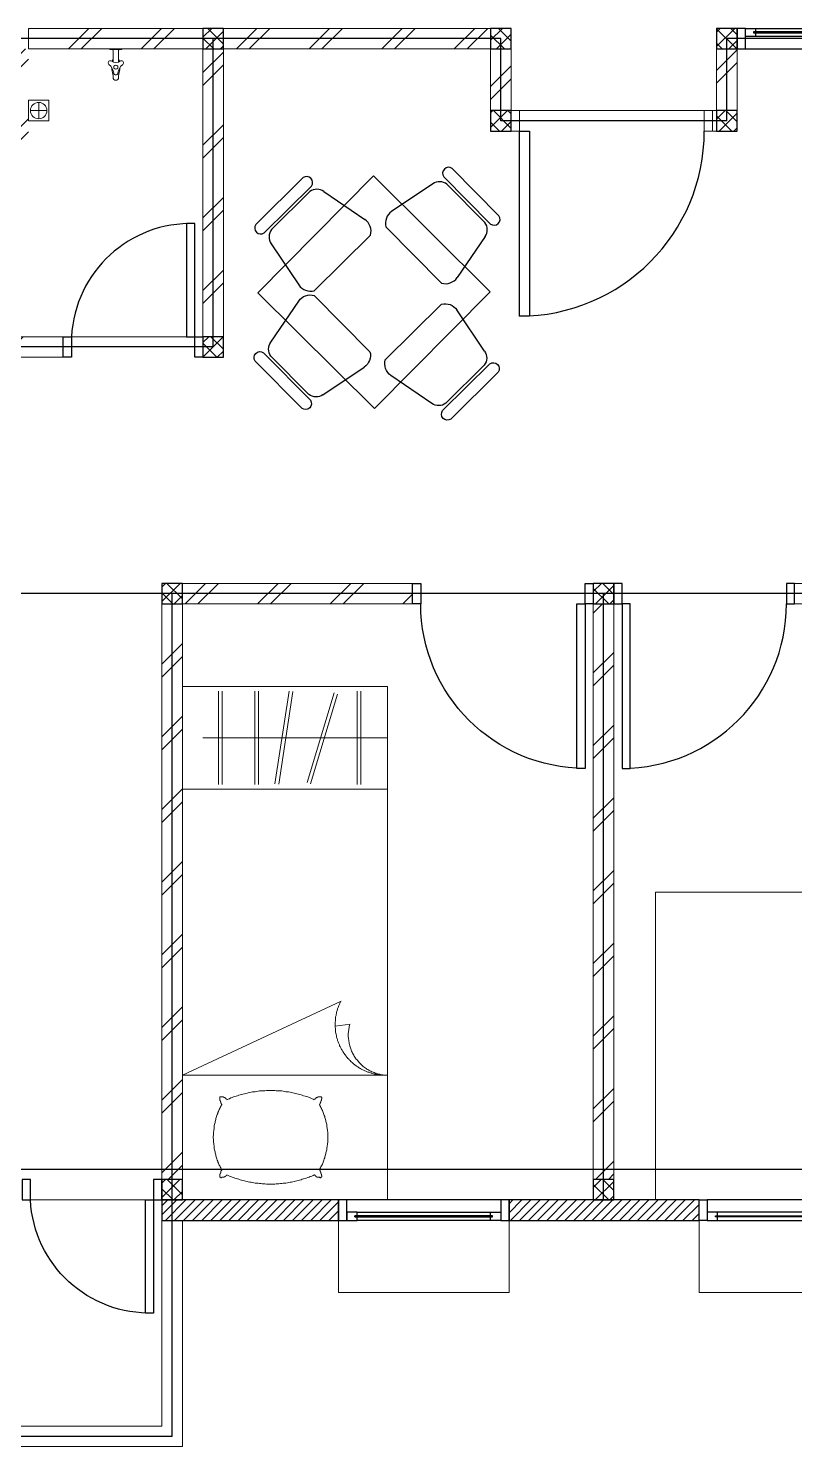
# Model space of a CAD drawing. Header units: millimetres. Extents: x -324 to 75, y -297 to 70.
# Drawn here: x -71.81 to -68.08, y 39.43 to 46.33 of the extents above; entities that cross this region are included whole.
import ezdxf

# ---------------------------------------------------------------- set-up
doc = ezdxf.new("R2010")
doc.units = ezdxf.units.MM
doc.layers.get('defpoints').update_dxf_attribs({"color": 1})
for name, color, linetype, lineweight in [('ars', 11, 'Continuous', 0), ('KOL', 1, 'Continuous', 30), ('KOLOM', 4, 'Continuous', 9), ('lan', 7, 'Continuous', 15), ('SANITAIR', 15, 'Continuous', 9), ('tem', 5, 'Continuous', 20)]:
    doc.layers.add(name, color=color, linetype=linetype, lineweight=lineweight)
doc.layers.add('as', color=1, linetype='Continuous', plot=False)
doc.layers.add('FURNITURE', color=68, linetype='Continuous')
doc.layers.add('Kusen', color=30, linetype='Continuous')
doc.styles.add('ATTR', font='romans.shx', dxfattribs={"width": 0.8, "height": 0.56})
pattern_1 = [(225, (-511.968732, 382.94913), (0.0220970869, -0.0220970869), [])]

# ---------------------------------------------------------------- blocks, each defined once
blk = doc.blocks.new('T. J1')
at = {"layer": 'Kusen'}
for p, q in [((-0.7188, 0.1), (-0.0688, 0.1)), ((0.7212, 0.1), (0.0712, 0.1)), ((-0.0188, 0), (-0.7688, 0)), ((-0.0688, 0.06), (-0.7188, 0.06)), ((0.0212, 0), (0.7712, 0)), ((0.0712, 0.06), (0.7212, 0.06))]:
    blk.add_line(p, q, dxfattribs=at)
for points in [[(-0.8088, 0), (-0.7688, 0), (-0.7688, 0.1), (-0.8088, 0.1)], [(-0.0188, 0), (0.0212, 0), (0.0212, 0.1), (-0.0188, 0.1)], [(0.8112, 0), (0.7712, 0), (0.7712, 0.1), (0.8112, 0.1)]]:
    blk.add_lwpolyline(points, close=True, dxfattribs=at)
for points in [[(-0.7188, 0.0775), (-0.7188, 0.06), (-0.7688, 0.06), (-0.7688, 0.1), (-0.7188, 0.1), (-0.7188, 0.0825), (-0.7288, 0.0825), (-0.7288, 0.0775), (-0.7188, 0.0775)], [(-0.0688, 0.0775), (-0.0688, 0.06), (-0.0188, 0.06), (-0.0188, 0.1), (-0.0688, 0.1), (-0.0688, 0.0825), (-0.0588, 0.0825), (-0.0588, 0.0775), (-0.0688, 0.0775)], [(0.0712, 0.0775), (0.0712, 0.06), (0.0212, 0.06), (0.0212, 0.1), (0.0712, 0.1), (0.0712, 0.0825), (0.0612, 0.0825), (0.0612, 0.0775), (0.0712, 0.0775)], [(0.7212, 0.0775), (0.7212, 0.06), (0.7712, 0.06), (0.7712, 0.1), (0.7212, 0.1), (0.7212, 0.0825), (0.7312, 0.0825), (0.7312, 0.0775), (0.7212, 0.0775)]]:
    blk.add_lwpolyline(points, dxfattribs=at)
at = {"layer": 'Kusen', "color": 141}
for points in [[(-0.7288, 0.0775), (-0.0588, 0.0775), (-0.0588, 0.0825), (-0.7288, 0.0825)], [(0.7312, 0.0775), (0.0612, 0.0775), (0.0612, 0.0825), (0.7312, 0.0825)]]:
    blk.add_lwpolyline(points, close=True, dxfattribs=at)
blk = doc.blocks.new('T. J2')
at = {"layer": 'Kusen'}
for p, q in [((-0.3692, 0.1), (0.2808, 0.1)), ((-0.4192, 0), (0.3308, 0)), ((0.2808, 0.06), (-0.3692, 0.06))]:
    blk.add_line(p, q, dxfattribs=at)
for points in [[(-0.4592, 0), (-0.4192, 0), (-0.4192, 0.1), (-0.4592, 0.1)], [(0.3308, 0), (0.3708, 0), (0.3708, 0.1), (0.3308, 0.1)]]:
    blk.add_lwpolyline(points, close=True, dxfattribs=at)
for points in [[(-0.3692, 0.0775), (-0.3692, 0.06), (-0.4192, 0.06), (-0.4192, 0.1), (-0.3692, 0.1), (-0.3692, 0.0825), (-0.3792, 0.0825), (-0.3792, 0.0775), (-0.3692, 0.0775)], [(0.2808, 0.0775), (0.2808, 0.06), (0.3308, 0.06), (0.3308, 0.1), (0.2808, 0.1), (0.2808, 0.0825), (0.2908, 0.0825), (0.2908, 0.0775), (0.2808, 0.0775)]]:
    blk.add_lwpolyline(points, dxfattribs=at)
at = {"layer": 'Kusen', "color": 141}
blk.add_lwpolyline([(-0.3792, 0.0775), (0.2908, 0.0775), (0.2908, 0.0825), (-0.3792, 0.0825)], close=True, dxfattribs=at)
blk = doc.blocks.new('P.80')
at = {"layer": 'Kusen'}
for points in [[(-69.8094, -74.8368), (-69.7694, -74.8368), (-69.7694, -74.0368), (-69.8094, -74.0368)], [(-70.6094, -74.9368), (-70.5694, -74.9368), (-70.5694, -74.8368), (-70.6094, -74.8368)], [(-69.7694, -74.9368), (-69.7294, -74.9368), (-69.7294, -74.8368), (-69.7694, -74.8368)]]:
    blk.add_lwpolyline(points, close=True, dxfattribs=at)
blk.add_arc((-69.7694, -74.8368), 0.8, 90, 180, dxfattribs=at)
blk = doc.blocks.new('P.60')
at = {"layer": 'Kusen'}
for points in [[(1472.8348, 997.5354), (1472.8748, 997.5354), (1472.8748, 997.4354), (1472.8348, 997.4354)], [(1473.4748, 997.5354), (1473.5148, 997.5354), (1473.5148, 997.4354), (1473.4748, 997.4354)], [(1472.8748, 996.8854), (1472.9148, 996.8854), (1472.9148, 997.4354), (1472.8748, 997.4354)]]:
    blk.add_lwpolyline(points, close=True, dxfattribs=at)
blk.add_arc((1472.8948, 997.4658), 0.5808, 268.02661, 356.99428, dxfattribs=at)
blk = doc.blocks.new('K 10.10')
at = {"layer": 'ars'}
h = blk.add_hatch(dxfattribs=at)
h.set_pattern_fill('_USER', color=256, scale=0.05, angle=45, double=1, pattern_type=0)
h.set_pattern_definition([(45, (0, 0), (-0.035355339, 0.035355339), []), (135, (0, 0), (-0.035355339, -0.035355339), [])])
h.paths.add_polyline_path([(1560.5383, 1380.4069), (1560.6383, 1380.4069), (1560.6383, 1380.5069), (1560.5383, 1380.5069)])
at = {"layer": 'KOL'}
blk.add_lwpolyline([(1560.5383, 1380.4069), (1560.6383, 1380.4069), (1560.6383, 1380.5069), (1560.5383, 1380.5069)], close=True, dxfattribs=at)
blk = doc.blocks.new('KRAN ATAS')
for p, q in [((-0.0198, 0), (0, 0)), ((-0.0198, -0.0015), (-0.0198, 0)), ((0.0198, 0), (0, 0)), ((0.0198, -0.0015), (0.0198, 0)), ((-0.0193, -0.002), (0, -0.002)), ((-0.0087, -0.006), (-0.0087, -0.0441)), ((0.0193, -0.002), (0, -0.002)), ((0.0087, -0.006), (0.0087, -0.0441))]:
    blk.add_line(p, q)
for centre, radius, start, end in [((-0.0191, -0.047), 0.00682, 147.2603, 232.4214), ((-0.0188, -0.0464), 0.00682, 67.5786, 152.7397), ((-0.0193, -0.0015), 0.0005, 180, 270), ((0, -0.0187), 0.0268, 232.9628, 307.0372), ((-0.0127, -0.006), 0.004, 0, 90), ((0.0743, -0.0604), 0.0878, 163.7486, 168.4446), ((-0.0388, -0.0275), 0.03, 343.7486, 0), ((0.0127, -0.006), 0.004, 90, 180), ((0.0388, -0.0275), 0.03, 180, 196.2514), ((-0.0743, -0.0604), 0.0878, 11.5554, 16.2514), ((0.0188, -0.0464), 0.00682, 27.2603, 112.4214), ((0.0193, -0.0015), 0.0005, 270, 0), ((0.0191, -0.047), 0.00682, 307.5786, 32.7397), ((-0.0514, -0.0871), 0.0447, 7.4918, 50.9581), ((0.0743, -0.0604), 0.0878, 182.0552, 189.0251), ((-0.0892, -0.0965), 0.08, 0.3555, 16.2023), ((-0.0004, -0.0613), 0.0068, 86.5771, 273.4229), ((-0.0003, -0.0804), 0.00682, 187.5786, 272.7397), ((0.0004, -0.0613), 0.0068, 266.5771, 93.4229), ((0.0003, -0.0804), 0.00682, 267.2603, 352.4214), ((0.0514, -0.0871), 0.0447, 129.0419, 172.5082), ((0.0892, -0.0965), 0.08, 163.7977, 179.6445), ((-0.0743, -0.0604), 0.0878, 350.9749, 357.9448), ((-0.0004, -0.0965), 0.0088, 176.8553, 272.6444), ((0.0004, -0.0965), 0.0088, 267.3556, 3.1447)]:
    blk.add_arc(centre, radius, start, end)
blk = doc.blocks.new('AVOOR')
blk.add_lwpolyline([(-21.8185, -71.5914), (-21.9185, -71.5914), (-21.9185, -71.4914), (-21.8185, -71.4914)], close=True)
for points in [[(-21.9085, -71.5414), (-21.8285, -71.5414)], [(-21.8685, -71.5014), (-21.8685, -71.5814)]]:
    blk.add_lwpolyline(points)
blk.add_circle((-21.8685, -71.5414), 0.04)
blk = doc.blocks.new('P-90')
at = {"layer": 'Kusen'}
blk.add_lwpolyline([(374.6908, -21.5979), (374.7408, -21.5979), (374.7408, -22.4979), (374.6908, -22.4979)], close=True, dxfattribs=at)
at = {"layer": 'Kusen', "lineweight": 9}
for points in [[(373.8008, -22.4979), (373.8408, -22.4979), (373.8408, -22.5979), (373.8008, -22.5979)], [(374.7408, -22.4979), (374.7808, -22.4979), (374.7808, -22.5979), (374.7408, -22.5979)]]:
    blk.add_lwpolyline(points, close=True, dxfattribs=at)
at = {"layer": 'Kusen'}
blk.add_arc((374.7408, -22.4979), 0.9, 90, 180, dxfattribs=at)
blk = doc.blocks.new('BED2')
blk.add_lwpolyline([(-0.4994, 1.9988), (0.4994, 1.9988), (0.4994, 0), (-0.4994, 0)], close=True)
for points in [[(0.4994, 1.9988), (0.4994, 0)], [(-0.1435, 1.8765), (-0.1435, 1.8765), (-0.1435, 1.8765), (-0.1447, 1.8765), (-0.1447, 1.8777), (-0.1447, 1.8789), (-0.1471, 1.8789), (-0.1471, 1.8814), (-0.1495, 1.8814), (-0.1495, 1.8826), (-0.1495, 1.8826), (-0.1495, 1.8838), (-0.1519, 1.8838), (-0.1519, 1.8862), (-0.1556, 1.8862), (-0.1556, 1.8874), (-0.158, 1.8874), (-0.158, 1.8886), (-0.1592, 1.8886), (-0.1592, 1.8886), (-0.1689, 1.8886), (-0.1689, 1.8898), (-0.1701, 1.8898), (-0.1701, 1.891), (-0.1737, 1.891), (-0.1737, 1.8898), (-0.1737, 1.8898), (-0.1737, 1.8886), (-0.1774, 1.8886), (-0.1774, 1.8886), (-0.1774, 1.8886), (-0.1774, 1.8862), (-0.1786, 1.8862), (-0.1786, 1.8789), (-0.1774, 1.8789), (-0.1774, 1.8765), (-0.1774, 1.8765), (-0.1774, 1.8729), (-0.1762, 1.8729), (-0.1762, 1.8705), (-0.1749, 1.8705), (-0.1749, 1.868), (-0.1737, 1.868), (-0.1737, 1.8668), (-0.1737, 1.8668), (-0.1737, 1.8632), (-0.1725, 1.8632), (-0.1725, 1.8608), (-0.1713, 1.8608), (-0.1713, 1.8571), (-0.1713, 1.8571), (-0.1713, 1.8559), (-0.1701, 1.8559), (-0.1701, 1.8547), (-0.1689, 1.8547), (-0.1689, 1.8523), (-0.1677, 1.8523)], [(0.2827, 1.8765), (0.2766, 1.8789), (0.2706, 1.8826), (0.2633, 1.885), (0.2573, 1.8874), (0.2512, 1.8898), (0.2439, 1.8923), (0.2379, 1.8947), (0.2306, 1.8959), (0.2246, 1.8983), (0.2185, 1.9007), (0.2113, 1.9019), (0.2052, 1.9044), (0.1979, 1.9056), (0.1919, 1.9068), (0.1846, 1.9092), (0.1786, 1.9104), (0.1713, 1.9116), (0.1653, 1.9128), (0.158, 1.914), (0.1519, 1.9153), (0.1447, 1.9165), (0.1374, 1.9165), (0.1314, 1.9177), (0.1241, 1.9189), (0.118, 1.9189), (0.1108, 1.9201), (0.1047, 1.9201), (0.0975, 1.9201), (0.0902, 1.9213), (0.0841, 1.9213), (0.0769, 1.9213), (0.0708, 1.9213), (0.0636, 1.9213), (0.0563, 1.9213), (0.0502, 1.9213), (0.043, 1.9201), (0.0369, 1.9201), (0.0297, 1.9201), (0.0224, 1.9189), (0.0163, 1.9189), (0.0091, 1.9177), (0.003, 1.9165), (-0.0042, 1.9165), (-0.0115, 1.9153), (-0.0176, 1.914), (-0.0248, 1.9128), (-0.0309, 1.9116), (-0.0381, 1.9104), (-0.0442, 1.9092), (-0.0515, 1.9068), (-0.0575, 1.9056), (-0.0648, 1.9044), (-0.0708, 1.9019), (-0.0781, 1.9007), (-0.0841, 1.8983), (-0.0902, 1.8959), (-0.0975, 1.8947), (-0.1035, 1.8923), (-0.1108, 1.8898), (-0.1168, 1.8874), (-0.1229, 1.885), (-0.1301, 1.8826), (-0.1362, 1.8789), (-0.1423, 1.8765)], [(0.3081, 1.8523), (0.3081, 1.8523), (0.3081, 1.8547), (0.3093, 1.8547), (0.3093, 1.8559), (0.3105, 1.8559), (0.3105, 1.8571), (0.3117, 1.8571), (0.3117, 1.8608), (0.3117, 1.8608), (0.3117, 1.8632), (0.313, 1.8632), (0.313, 1.8668), (0.3142, 1.8668), (0.3142, 1.868), (0.3142, 1.868), (0.3142, 1.8705), (0.3154, 1.8705), (0.3154, 1.8729), (0.3166, 1.8729), (0.3166, 1.8765), (0.3178, 1.8765), (0.3178, 1.8789), (0.3178, 1.8789), (0.3178, 1.8862), (0.3178, 1.8862), (0.3178, 1.8886), (0.3166, 1.8886), (0.3166, 1.8886), (0.3142, 1.8886), (0.3142, 1.8898), (0.313, 1.8898), (0.313, 1.891), (0.3093, 1.891), (0.3093, 1.8898), (0.3081, 1.8898), (0.3081, 1.8886), (0.2996, 1.8886), (0.2996, 1.8886), (0.2972, 1.8886), (0.2972, 1.8874), (0.296, 1.8874), (0.296, 1.8862), (0.2924, 1.8862), (0.2924, 1.8838), (0.29, 1.8838), (0.29, 1.8826), (0.2887, 1.8826), (0.2887, 1.8814), (0.2863, 1.8814), (0.2863, 1.8789), (0.2851, 1.8789), (0.2851, 1.8777), (0.2839, 1.8777), (0.2839, 1.8765), (0.2839, 1.8765), (0.2839, 1.8765), (0.2827, 1.8765)], [(-0.1677, 1.8523), (-0.1701, 1.8475), (-0.1725, 1.8426), (-0.1749, 1.8378), (-0.1774, 1.8329), (-0.1798, 1.8293), (-0.1822, 1.8245), (-0.1834, 1.8196), (-0.1858, 1.8148), (-0.187, 1.8099), (-0.1895, 1.8051), (-0.1907, 1.799), (-0.1931, 1.7942), (-0.1943, 1.7893), (-0.1955, 1.7845), (-0.1967, 1.7797), (-0.1979, 1.7748), (-0.1992, 1.77), (-0.2004, 1.7651), (-0.2016, 1.7591), (-0.2028, 1.7542), (-0.204, 1.7494), (-0.204, 1.7446), (-0.2052, 1.7397), (-0.2052, 1.7349), (-0.2064, 1.7288), (-0.2064, 1.724), (-0.2076, 1.7191), (-0.2076, 1.7143), (-0.2076, 1.7082), (-0.2076, 1.7034), (-0.2076, 1.6985), (-0.2088, 1.6937), (-0.2076, 1.6877), (-0.2076, 1.6828), (-0.2076, 1.678), (-0.2076, 1.6731), (-0.2076, 1.6683), (-0.2064, 1.6622), (-0.2064, 1.6574), (-0.2052, 1.6525), (-0.2052, 1.6477), (-0.204, 1.6429), (-0.204, 1.6368), (-0.2028, 1.632), (-0.2016, 1.6271), (-0.2004, 1.6223), (-0.1992, 1.6174), (-0.1979, 1.6126), (-0.1967, 1.6065), (-0.1955, 1.6017), (-0.1943, 1.5969), (-0.1931, 1.592), (-0.1907, 1.5872), (-0.1895, 1.5823), (-0.187, 1.5775), (-0.1858, 1.5726), (-0.1834, 1.5678), (-0.1822, 1.563), (-0.1798, 1.5581), (-0.1774, 1.5533), (-0.1749, 1.5484), (-0.1725, 1.5436), (-0.1701, 1.5387), (-0.1677, 1.5339)], [(0.3081, 1.5339), (0.3105, 1.5387), (0.313, 1.5436), (0.3154, 1.5484), (0.3178, 1.5533), (0.3202, 1.5581), (0.3226, 1.563), (0.3238, 1.5678), (0.3263, 1.5726), (0.3275, 1.5775), (0.3299, 1.5823), (0.3311, 1.5872), (0.3335, 1.592), (0.3347, 1.5969), (0.336, 1.6017), (0.3372, 1.6065), (0.3384, 1.6126), (0.3396, 1.6174), (0.3408, 1.6223), (0.342, 1.6271), (0.3432, 1.632), (0.3444, 1.6368), (0.3444, 1.6429), (0.3456, 1.6477), (0.3456, 1.6525), (0.3469, 1.6574), (0.3469, 1.6622), (0.3481, 1.6683), (0.3481, 1.6731), (0.3481, 1.678), (0.3481, 1.6828), (0.3493, 1.6889), (0.3493, 1.6937), (0.3493, 1.6985), (0.3481, 1.7034), (0.3481, 1.7082), (0.3481, 1.7143), (0.3481, 1.7191), (0.3469, 1.724), (0.3469, 1.7288), (0.3456, 1.7349), (0.3456, 1.7397), (0.3444, 1.7446), (0.3444, 1.7494), (0.3432, 1.7542), (0.342, 1.7591), (0.3408, 1.7651), (0.3396, 1.77), (0.3384, 1.7748), (0.3372, 1.7797), (0.336, 1.7845), (0.3347, 1.7893), (0.3335, 1.7942), (0.3311, 1.799), (0.3299, 1.8051), (0.3275, 1.8099), (0.3263, 1.8148), (0.3238, 1.8196), (0.3226, 1.8245), (0.3202, 1.8293), (0.3178, 1.8329), (0.3154, 1.8378), (0.313, 1.8426), (0.3105, 1.8475), (0.3081, 1.8523)], [(-0.1677, 1.5339), (-0.1689, 1.5339), (-0.1689, 1.5327), (-0.1701, 1.5327), (-0.1701, 1.5303), (-0.1713, 1.5303), (-0.1713, 1.5278), (-0.1713, 1.5278), (-0.1713, 1.5254), (-0.1725, 1.5254), (-0.1725, 1.523), (-0.1737, 1.523), (-0.1737, 1.5206), (-0.1737, 1.5206), (-0.1737, 1.5182), (-0.1749, 1.5182), (-0.1749, 1.5169), (-0.1762, 1.5169), (-0.1762, 1.5145), (-0.1774, 1.5145), (-0.1774, 1.5097), (-0.1774, 1.5097), (-0.1774, 1.5073), (-0.1786, 1.5073), (-0.1786, 1.5), (-0.1774, 1.5), (-0.1774, 1.4988), (-0.1774, 1.4988), (-0.1774, 1.4976), (-0.1737, 1.4976), (-0.1737, 1.4964), (-0.1737, 1.4964), (-0.1737, 1.4964), (-0.1701, 1.4964), (-0.1701, 1.4964), (-0.1689, 1.4964), (-0.1689, 1.4976), (-0.1592, 1.4976), (-0.1592, 1.4988), (-0.158, 1.4988), (-0.158, 1.5), (-0.1556, 1.5), (-0.1556, 1.5), (-0.1519, 1.5), (-0.1519, 1.5024), (-0.1495, 1.5024), (-0.1495, 1.5048), (-0.1495, 1.5048), (-0.1495, 1.5061), (-0.1471, 1.5061), (-0.1471, 1.5073), (-0.1447, 1.5073), (-0.1447, 1.5085), (-0.1447, 1.5085), (-0.1435, 1.5085), (-0.1435, 1.5097), (-0.1435, 1.5097)], [(0.2839, 1.5097), (0.2839, 1.5085), (0.2839, 1.5085), (0.2839, 1.5085), (0.2851, 1.5085), (0.2851, 1.5073), (0.2863, 1.5073), (0.2863, 1.5061), (0.2887, 1.5061), (0.2887, 1.5048), (0.29, 1.5048), (0.29, 1.5024), (0.2924, 1.5024), (0.2924, 1.5), (0.296, 1.5), (0.296, 1.5), (0.2972, 1.5), (0.2972, 1.4988), (0.2996, 1.4988), (0.2996, 1.4976), (0.3081, 1.4976), (0.3081, 1.4964), (0.3093, 1.4964), (0.3093, 1.4964), (0.313, 1.4964), (0.313, 1.4964), (0.3142, 1.4964), (0.3142, 1.4976), (0.3166, 1.4976), (0.3166, 1.4988), (0.3178, 1.4988), (0.3178, 1.5), (0.3178, 1.5), (0.3178, 1.5073), (0.3178, 1.5073), (0.3178, 1.5097), (0.3166, 1.5097), (0.3166, 1.5145), (0.3154, 1.5145), (0.3154, 1.5169), (0.3142, 1.5169), (0.3142, 1.5182), (0.3142, 1.5182), (0.3142, 1.5206), (0.313, 1.5206), (0.313, 1.523), (0.3117, 1.523), (0.3117, 1.5254), (0.3117, 1.5254), (0.3117, 1.5278), (0.3105, 1.5278), (0.3105, 1.5303), (0.3093, 1.5303), (0.3093, 1.5327), (0.3081, 1.5327), (0.3081, 1.5339), (0.3081, 1.5339)], [(-0.1423, 1.5109), (-0.1362, 1.5085), (-0.1289, 1.5048), (-0.1229, 1.5024), (-0.1168, 1.5), (-0.1108, 1.4976), (-0.1035, 1.4952), (-0.0975, 1.4939), (-0.0902, 1.4915), (-0.0841, 1.4891), (-0.0781, 1.4879), (-0.0708, 1.4855), (-0.0648, 1.4843), (-0.0575, 1.4818), (-0.0515, 1.4806), (-0.0442, 1.4794), (-0.0381, 1.477), (-0.0309, 1.4758), (-0.0248, 1.4746), (-0.0176, 1.4734), (-0.0115, 1.4722), (-0.0042, 1.4722), (0.003, 1.4709), (0.0091, 1.4697), (0.0163, 1.4685), (0.0224, 1.4685), (0.0297, 1.4673), (0.0369, 1.4673), (0.043, 1.4673), (0.0502, 1.4661), (0.0563, 1.4661), (0.0636, 1.4661), (0.0708, 1.4661), (0.0769, 1.4661), (0.0841, 1.4661), (0.0902, 1.4661), (0.0975, 1.4673), (0.1047, 1.4673), (0.1108, 1.4673), (0.118, 1.4685), (0.1241, 1.4685), (0.1314, 1.4697), (0.1386, 1.4709), (0.1447, 1.4722), (0.1519, 1.4722), (0.158, 1.4734), (0.1653, 1.4746), (0.1713, 1.4758), (0.1786, 1.477), (0.1846, 1.4794), (0.1919, 1.4806), (0.1979, 1.4818), (0.2052, 1.4843), (0.2113, 1.4855), (0.2185, 1.4879), (0.2246, 1.4891), (0.2306, 1.4915), (0.2379, 1.4939), (0.2439, 1.4952), (0.2512, 1.4976), (0.2573, 1.5), (0.2633, 1.5024), (0.2706, 1.5061), (0.2766, 1.5085), (0.2827, 1.5109)], [(0.2827, 1.5097), (0.2839, 1.5097)], [(-0.3154, 1.1441), (-0.3142, 1.1501), (-0.313, 1.155), (-0.3117, 1.161), (-0.3105, 1.1659), (-0.3105, 1.1719), (-0.3093, 1.1768), (-0.3093, 1.1828), (-0.3081, 1.1877), (-0.3081, 1.1937), (-0.3081, 1.1998), (-0.3081, 1.2046), (-0.3093, 1.2107), (-0.3093, 1.2155), (-0.3105, 1.2215), (-0.3105, 1.2264), (-0.3117, 1.2324), (-0.313, 1.2373), (-0.3142, 1.2433), (-0.3154, 1.2482), (-0.3166, 1.253), (-0.319, 1.2591), (-0.3202, 1.2639), (-0.3226, 1.2688), (-0.3238, 1.2748), (-0.3263, 1.2797), (-0.3287, 1.2845), (-0.3311, 1.2893), (-0.3347, 1.2942), (-0.3372, 1.299), (-0.3396, 1.3039), (-0.3432, 1.3087), (-0.3469, 1.3136), (-0.3505, 1.3172), (-0.3541, 1.322), (-0.3577, 1.3257), (-0.3614, 1.3305), (-0.365, 1.3341), (-0.3686, 1.3378), (-0.3735, 1.3426), (-0.3771, 1.3462), (-0.3808, 1.3499), (-0.3856, 1.3523), (-0.3904, 1.3559), (-0.3953, 1.3596), (-0.3989, 1.362), (-0.4038, 1.3644), (-0.4086, 1.368), (-0.4134, 1.3705), (-0.4183, 1.3729), (-0.4231, 1.3753), (-0.4292, 1.3777), (-0.434, 1.3789), (-0.4389, 1.3814), (-0.4437, 1.3826), (-0.4498, 1.385), (-0.4546, 1.3862), (-0.4607, 1.3874), (-0.4655, 1.3886), (-0.4715, 1.3898), (-0.4764, 1.3898), (-0.4824, 1.391), (-0.4873, 1.391), (-0.4933, 1.3923), (-0.4994, 1.3923)], [(-0.2718, 1.0315), (-0.2706, 1.0351), (-0.2682, 1.0387), (-0.2669, 1.0424), (-0.2645, 1.046), (-0.2633, 1.0496), (-0.2621, 1.0533), (-0.2609, 1.0581), (-0.2585, 1.0617), (-0.2573, 1.0654), (-0.2561, 1.069), (-0.2548, 1.0726), (-0.2536, 1.0763), (-0.2524, 1.0811), (-0.2512, 1.0847), (-0.2512, 1.0884), (-0.25, 1.092), (-0.2488, 1.0956), (-0.2488, 1.1005), (-0.2476, 1.1041), (-0.2464, 1.1077), (-0.2464, 1.1114), (-0.2464, 1.1162), (-0.2452, 1.1199), (-0.2452, 1.1235), (-0.2452, 1.1283), (-0.2439, 1.132), (-0.2439, 1.1356), (-0.2439, 1.1392), (-0.2439, 1.1441), (-0.2439, 1.1477), (-0.2439, 1.1513), (-0.2439, 1.1562), (-0.2439, 1.1598), (-0.2452, 1.1634), (-0.2452, 1.1671), (-0.2452, 1.1719), (-0.2464, 1.1755), (-0.2464, 1.1792), (-0.2464, 1.1828), (-0.2476, 1.1877), (-0.2488, 1.1913), (-0.2488, 1.1949), (-0.25, 1.1985), (-0.2512, 1.2034), (-0.2512, 1.207), (-0.2524, 1.2107), (-0.2536, 1.2143), (-0.2548, 1.2179), (-0.2561, 1.2228), (-0.2573, 1.2264), (-0.2585, 1.23), (-0.2597, 1.2337), (-0.2621, 1.2373), (-0.2633, 1.2409), (-0.2645, 1.2446), (-0.2657, 1.2482), (-0.2682, 1.2518), (-0.2694, 1.2554), (-0.2718, 1.2591), (-0.273, 1.2627), (-0.2754, 1.2663), (-0.2778, 1.27), (-0.2803, 1.2736), (-0.2815, 1.2772), (-0.2839, 1.2809), (-0.2863, 1.2845), (-0.2887, 1.2869), (-0.2912, 1.2906), (-0.2936, 1.2942), (-0.296, 1.2966), (-0.2984, 1.3002), (-0.3008, 1.3039), (-0.3033, 1.3063), (-0.3057, 1.3099), (-0.3093, 1.3123), (-0.3117, 1.316), (-0.3142, 1.3184), (-0.3178, 1.3208), (-0.3202, 1.3245), (-0.3226, 1.3269), (-0.3263, 1.3293), (-0.3287, 1.3317), (-0.3323, 1.3354), (-0.3347, 1.3378), (-0.3384, 1.3402), (-0.342, 1.3426), (-0.3444, 1.345), (-0.3481, 1.3475), (-0.3517, 1.3487), (-0.3541, 1.3511), (-0.3577, 1.3535), (-0.3614, 1.3559), (-0.365, 1.3584), (-0.3686, 1.3596), (-0.3711, 1.362), (-0.3747, 1.3632), (-0.3783, 1.3656), (-0.382, 1.3668), (-0.3856, 1.3692), (-0.3892, 1.3705), (-0.3929, 1.3717), (-0.3965, 1.3741), (-0.4001, 1.3753), (-0.4038, 1.3765), (-0.4074, 1.3777), (-0.411, 1.3789), (-0.4159, 1.3801), (-0.4195, 1.3814), (-0.4231, 1.3826), (-0.4268, 1.3838), (-0.4304, 1.385), (-0.4352, 1.3862), (-0.4389, 1.3862), (-0.4425, 1.3874), (-0.4461, 1.3886), (-0.451, 1.3886), (-0.4546, 1.3898), (-0.4582, 1.3898), (-0.4619, 1.391), (-0.4667, 1.391), (-0.4703, 1.391), (-0.474, 1.3923), (-0.4788, 1.3923), (-0.4824, 1.3923), (-0.4873, 1.3923), (-0.4909, 1.3923), (-0.4946, 1.3923), (-0.4994, 1.3923)], [(-0.4994, 1.391), (0.4994, 1.391)], [(0.4994, 1.391), (-0.273, 1.0315)], [(-0.2439, 1.1538), (-0.3166, 1.1441)], [(-0.4994, 0), (0.4994, 0)], [(0.4994, -0.4988), (-0.4994, -0.4988), (-0.4994, 0), (0.4994, 0), (0.4994, -0.4988)], [(-0.3686, -0.0218), (-0.3686, -0.477)], [(-0.3505, -0.477), (-0.3505, -0.0218)], [(-0.1241, -0.0254), (-0.2561, -0.4613)], [(-0.2391, -0.4685), (-0.1071, -0.0315)], [(0.0309, -0.0242), (-0.0381, -0.4746)], [(-0.02, -0.477), (0.0502, -0.0266)], [(0.1289, -0.0218), (0.1289, -0.477)], [(0.1471, -0.477), (0.1471, -0.0218)], [(0.3057, -0.0218), (0.3057, -0.477)], [(0.3238, -0.477), (0.3238, -0.0218)], [(0.4001, -0.2494), (-0.4994, -0.2494)]]:
    blk.add_lwpolyline(points)
blk = doc.blocks.new('BED1')
at = {"color": 0, "linetype": 'Continuous'}
for points in [[(1.9976, 0), (1.9976, 1.4976), (0, 1.4976), (0, 0), (1.9976, 0)], [(1.5484, 1.0993), (1.1489, 1.0993), (1.1489, 1.4976), (1.5484, 1.0993)], [(1.9346, 1.3656), (1.9443, 1.2458), (1.9467, 1.1259), (1.9467, 1.0061), (1.9443, 0.8862), (1.9346, 0.7663), (1.707, 0.7809), (1.586, 0.7663), (1.6017, 1.1404), (1.586, 1.3656), (1.8717, 1.3426), (1.9346, 1.3656)], [(1.4492, 1.0993), (1.4492, 0)], [(1.5484, 1.0993), (1.5484, 0)], [(1.9298, 0.1235), (1.7724, 0.138), (1.5799, 0.1235), (1.5981, 0.2833), (1.5799, 0.7228), (1.6634, 0.7094), (1.9298, 0.7228)], [(1.9298, 0.1235), (1.931, 0.1332), (1.9322, 0.1429), (1.9334, 0.1513), (1.9346, 0.161), (1.9346, 0.1707), (1.9358, 0.1804), (1.937, 0.1889), (1.9383, 0.1985), (1.9383, 0.2082), (1.9395, 0.2179), (1.9407, 0.2264), (1.9407, 0.2361), (1.9419, 0.2458), (1.9419, 0.2542), (1.9431, 0.2639), (1.9431, 0.2736), (1.9443, 0.2833), (1.9443, 0.2918), (1.9455, 0.3015), (1.9455, 0.3111), (1.9455, 0.3208), (1.9467, 0.3293), (1.9467, 0.339), (1.9467, 0.3487), (1.9467, 0.3584), (1.9479, 0.3668), (1.9479, 0.3765), (1.9479, 0.3862), (1.9479, 0.3959), (1.9479, 0.4044), (1.9479, 0.414), (1.9479, 0.4237), (1.9479, 0.4334), (1.9479, 0.4419), (1.9479, 0.4516), (1.9479, 0.4613), (1.9479, 0.4709), (1.9479, 0.4794), (1.9467, 0.4891), (1.9467, 0.4988), (1.9467, 0.5085), (1.9467, 0.5169), (1.9455, 0.5266), (1.9455, 0.5363), (1.9455, 0.546), (1.9443, 0.5545), (1.9443, 0.5642), (1.9431, 0.5738), (1.9431, 0.5835), (1.9419, 0.592), (1.9419, 0.6017), (1.9407, 0.6114), (1.9407, 0.6199), (1.9395, 0.6295), (1.9383, 0.6392), (1.9383, 0.6489), (1.937, 0.6574), (1.9358, 0.6671), (1.9346, 0.6768), (1.9346, 0.6864), (1.9334, 0.6949), (1.9322, 0.7046), (1.931, 0.7143), (1.9298, 0.7228)]]:
    blk.add_lwpolyline(points, dxfattribs=at)
blk = doc.blocks.new('Manager Chair')
for p, q in [((6.793595, 0), (-6.793595, 0)), ((6.793595, -2.40006), (-6.793595, -2.40006)), ((-7.308135, -5), (-9.242845, -14.93924)), ((5.764665, -3), (-5.250155, -3)), ((7.82266, -5), (9.757352, -14.93924)), ((-7.822645, -18), (8.337156, -18))]:
    blk.add_line(p, q)
for centre, radius, start, end in [((-6.608415, -1.20003), 1.214231, 98.77222, 261.2278), ((6.608435, -1.20003), 1.214228, 278.7714, 81.22861), ((-4.915795, -5.40289), 2.426032, 97.92188, 170.4409), ((5.430285, -5.40292), 2.42607, 9.559852, 82.07782), ((-6.352795, -15.45813), 2.936262, 169.8216, 239.9611), ((6.867295, -15.45813), 2.936262, 300.0388, 10.17842)]:
    blk.add_arc(centre, radius, start, end)
at = {"style": 'ATTR', "width": 0.8, "flags": 9}
blk.add_attdef('ESTCODE', (0, 0), '', height=0.003816, dxfattribs=at)
blk = doc.blocks.new('mj makan')
blk.add_lwpolyline([(-0.0055, 1.1314), (0.5629, 0.5684), (0, 0), (-0.5684, 0.5629)], close=True)
for p, xscale, yscale, zscale, rotation in [((-0.4923, 1.0685), -0.02383953608250516, 0.02383953608250516, 0.02383953608250516, 44.72219960516194), ((0.4614, 1.0156), -0.02383953608250517, 0.02383953608250517, 0.02383953608250517, 314.7221996051619)]:
    blk.add_blockref('Manager Chair', p, dxfattribs=dict(xscale=xscale, yscale=yscale, zscale=zscale, rotation=rotation))
at = {"extrusion": (0, 0, -1)}
for p, xscale, yscale, zscale, rotation in [((-0.457, 0.1222), -0.02383953608250516, 0.02383953608250516, -0.02383953608250516, 135.277800394838), ((0.4971, 0.0786), -0.0238395360825052, 0.0238395360825052, -0.0238395360825052, 225.2778003948382)]:
    blk.add_blockref('Manager Chair', p, dxfattribs=dict(at, xscale=xscale, yscale=yscale, zscale=zscale, rotation=rotation))
blk = doc.blocks.new('typikal-1a')
at = {"layer": 'as'}
for p, q in [((0, 5.5), (1.9, 5.5)), ((1.9, 5.1), (1.9, 5.5)), ((3, 5.1), (3, 5.5)), ((3, 5.5), (6.2, 5.5)), ((4.4, 4), (4.4, 5.5)), ((1.9, 5.1), (3, 5.1)), ((4.4, 4), (6.2, 4)), ((0, 2.8), (6.2, 2.8)), ((2.5, -0.15), (2.5, 2.8)), ((4.6, -1.3), (4.6, 2.8)), ((4.6, -1.3), (6.2, -1.3))]:
    blk.add_line(p, q, dxfattribs=at)
at = {"layer": 'KOL'}
for points in [[(2.035, -0.15), (2.96, -0.15), (2.96, -0.25), (2.035, -0.25)], [(3.79, -0.15), (4.65, -0.15), (4.65, -0.25), (3.79, -0.25)]]:
    blk.add_lwpolyline(points, close=True, dxfattribs=at)
at = {"layer": 'lan'}
for p, q in [((2.91, 5.15), (2.01, 5.15)), ((5.09, 4.05), (4.53, 4.05)), ((4.73, -0.15), (5.29, -0.15)), ((4.55, -0.25), (4.55, -1.35)), ((4.65, -0.25), (4.65, -1.25)), ((4.65, -1.25), (6.15, -1.25)), ((4.55, -1.35), (6.2, -1.35))]:
    blk.add_line(p, q, dxfattribs=at)
at = {"layer": 'tem'}
for points in [[(3.05, 5.55), (4.35, 5.55), (4.35, 5.45), (3.05, 5.45)], [(4.45, 5.55), (5.3, 5.55), (5.3, 5.45), (4.45, 5.45)], [(1.95, 5.45), (1.85, 5.45), (1.85, 5.15), (1.95, 5.15)], [(2.95, 5.45), (3.05, 5.45), (3.05, 5.15), (2.95, 5.15)], [(4.45, 5.45), (4.35, 5.45), (4.35, 4.05), (4.45, 4.05)], [(1.97, 5.15), (1.95, 5.15), (1.95, 5.05), (1.97, 5.05)], [(5.13, 3.95), (6.15, 3.95), (6.15, 4.05), (5.13, 4.05)], [(1.57, 2.75), (0.05, 2.75), (0.05, 2.85), (1.57, 2.85)], [(4.55, 2.75), (3.43, 2.75), (3.43, 2.85), (4.55, 2.85)], [(2.45, 2.75), (2.55, 2.75), (2.55, -0.05), (2.45, -0.05)], [(4.55, 2.75), (4.65, 2.75), (4.65, -0.05), (4.55, -0.05)]]:
    blk.add_lwpolyline(points, close=True, dxfattribs=at)
at = {"layer": 'ars', "xscale": -1, "rotation": 180}
blk.add_blockref('BED2', (4.0506, 1.8488), dxfattribs=at)
at = {"layer": 'ars', "rotation": 180}
blk.add_blockref('BED1', (2.2476, 1.3476), dxfattribs=at)
at = {"layer": 'FURNITURE', "xscale": -1, "rotation": 180}
blk.add_blockref('mj makan', (3.6205, 4.8319), dxfattribs=at)
at = {"layer": 'KOLOM', "extrusion": (0, 0, -1), "zscale": -1}
for p in [(-1562.4883, -1374.9569), (-1563.5883, -1374.9569), (-1564.9883, -1374.9569), (-1562.4883, -1375.3569), (-1563.5883, -1375.3569), (-1564.9883, -1376.4569), (-1563.0883, -1377.6569), (-1565.1883, -1377.6569), (-1563.0883, -1380.5569), (-1565.1883, -1380.5569)]:
    blk.add_blockref('K 10.10', p, dxfattribs=at)
at = {"layer": 'Kusen', "xscale": -1}
blk.add_blockref('T. J2', (1.3908, 5.45), dxfattribs=at)
at = {"layer": 'Kusen', "xscale": -1, "rotation": 180}
for name, p in [('P-90', (-371.8308, -17.4479)), ('P.60', (-1468.3848, 1001.4854)), ('P.80', (72.1794, -72.0868)), ('T. J1', (1.2238, -0.15)), ('T. J2', (3.4192, -0.15))]:
    blk.add_blockref(name, p, dxfattribs=at)
at = {"layer": 'Kusen', "rotation": 180}
blk.add_blockref('P.80', (-67.1794, -72.0868), dxfattribs=at)
at = {"layer": 'Kusen'}
blk.add_blockref('P.60', (-1468.1848, -997.5854), dxfattribs=at)
at = {"layer": 'SANITAIR', "extrusion": (0, 0, -1), "xscale": -1.450644103627577, "yscale": 1.450644103627577, "zscale": -1.450644103627577, "rotation": 359.9613440846884}
blk.add_blockref('KRAN ATAS', (-4.874, 5.45), dxfattribs=at)
at = {"layer": 'SANITAIR'}
blk.add_blockref('AVOOR', (27.1181, 76.6914), dxfattribs=at)
blk = doc.blocks.new('A-2')
at = {"layer": 'ars'}
h = blk.add_hatch(dxfattribs=at)
h.set_pattern_fill('TEMBOK', color=256, scale=0.25)
h.set_pattern_definition([(45, (14.3728, -3.5551), (-0.1767767, 0.1767767), []), (45, (14.4353, -3.5551), (-0.1767767, 0.1767767), [])])
h.paths.add_polyline_path([(-18.34, 48.5695), (-19.19, 48.5695), (-19.19, 48.4695), (-18.34, 48.4695)])
h = blk.add_hatch(dxfattribs=at)
h.set_pattern_fill('TEMBOK', color=256, scale=0.25)
h.set_pattern_definition([(45, (13.4228, -3.5551), (-0.1767767, 0.1767767), []), (45, (13.4853, -3.5551), (-0.1767767, 0.1767767), [])])
h.paths.add_polyline_path([(-16.94, 48.5695), (-18.24, 48.5695), (-18.24, 48.4695), (-16.94, 48.4695)])
h = blk.add_hatch(dxfattribs=at)
h.set_pattern_fill('TEMBOK', color=256, scale=0.25)
h.set_pattern_definition([(45, (13.4928, -7.0551), (-0.1767767, 0.1767767), []), (45, (13.5553, -7.0551), (-0.1767767, 0.1767767), [])])
h.paths.add_polyline_path([(-19.29, 48.4695), (-19.19, 48.4695), (-19.19, 47.9695), (-19.29, 47.9695)])
h = blk.add_hatch(dxfattribs=at)
h.set_pattern_fill('TEMBOK', color=256, scale=0.25)
h.set_pattern_definition([(45, (12.5428, -6.1551), (-0.1767767, 0.1767767), []), (45, (12.6053, -6.1551), (-0.1767767, 0.1767767), [])])
h.paths.add_polyline_path([(-18.34, 48.4695), (-18.24, 48.4695), (-18.24, 47.0695), (-18.34, 47.0695)])
h = blk.add_hatch(dxfattribs=at)
h.set_pattern_fill('TEMBOK', color=256, scale=0.25)
h.set_pattern_definition([(45, (11.1428, -7.2551), (-0.1767767, 0.1767767), []), (45, (11.2053, -7.2551), (-0.1767767, 0.1767767), [])])
h.paths.add_polyline_path([(-16.94, 48.4695), (-16.84, 48.4695), (-16.84, 48.1695), (-16.94, 48.1695)])
h = blk.add_hatch(dxfattribs=at)
h.set_pattern_fill('TEMBOK', color=256, scale=0.25)
h.set_pattern_definition([(45, (10.0428, -7.2551), (-0.1767767, 0.1767767), []), (45, (10.1053, -7.2551), (-0.1767767, 0.1767767), [])])
h.paths.add_polyline_path([(-15.84, 48.4695), (-15.74, 48.4695), (-15.74, 48.1695), (-15.84, 48.1695)])
h = blk.add_hatch(dxfattribs=at)
h.set_pattern_fill('TEMBOK', color=256, scale=0.25)
h.set_pattern_definition([(45, (15.2228, -2.0551), (-0.1767767, 0.1767767), []), (45, (15.2853, -2.0551), (-0.1767767, 0.1767767), [])])
h.paths.add_polyline_path([(-19.02, 47.0695), (-20.04, 47.0695), (-20.04, 46.9695), (-19.02, 46.9695)])
h = blk.add_hatch(dxfattribs=at)
h.set_pattern_fill('TEMBOK', color=256, scale=0.25)
h.set_pattern_definition([(45, (13.6228, -0.8551), (-0.1767767, 0.1767767), []), (45, (13.6853, -0.8551), (-0.1767767, 0.1767767), [])])
h.paths.add_polyline_path([(-17.32, 45.8695), (-18.44, 45.8695), (-18.44, 45.7695), (-17.32, 45.7695)])
h = blk.add_hatch(dxfattribs=at)
h.set_pattern_fill('TEMBOK', color=256, scale=0.25)
h.set_pattern_definition([(45, (12.7428, -0.8551), (-0.1767767, 0.1767767), []), (45, (12.8053, -0.8551), (-0.1767767, 0.1767767), [])])
h.paths.add_polyline_path([(-18.54, 45.7695), (-18.44, 45.7695), (-18.44, 42.9695), (-18.54, 42.9695)])
h = blk.add_hatch(dxfattribs=at)
h.set_pattern_fill('TEMBOK', color=256, scale=0.25)
h.set_pattern_definition([(45, (10.6428, -0.8551), (-0.1767767, 0.1767767), []), (45, (10.7053, -0.8551), (-0.1767767, 0.1767767), [])])
h.paths.add_polyline_path([(-16.44, 45.7695), (-16.34, 45.7695), (-16.34, 42.9695), (-16.44, 42.9695)])
h = blk.add_hatch(dxfattribs=at)
h.set_pattern_fill('ANSI31', color=256, scale=0.25, angle=180, style=0)
h.set_pattern_definition(pattern_1)
h.paths.add_polyline_path([(-17.68, 42.8695), (-18.54, 42.8695), (-18.54, 42.7695), (-17.68, 42.7695)])
h = blk.add_hatch(dxfattribs=at)
h.set_pattern_fill('ANSI31', color=256, scale=0.25, angle=180, style=0)
h.set_pattern_definition(pattern_1)
h.paths.add_polyline_path([(-15.925, 42.8695), (-16.85, 42.8695), (-16.85, 42.7695), (-15.925, 42.7695)])
at = {"layer": 'as'}
blk.add_line((-32.49, 43.0195), (41.91, 43.0195), dxfattribs=at)
at = {"layer": 'lan'}
for p, q in [((-17.68, 42.7695), (-17.68, 42.4195)), ((-16.85, 42.7695), (-16.85, 42.4195)), ((-15.925, 42.7695), (-15.925, 42.4195)), ((-17.68, 42.4195), (-16.85, 42.4195)), ((-15.925, 42.4195), (-14.305, 42.4195))]:
    blk.add_line(p, q, dxfattribs=at)
at = {"layer": 'lan', "xscale": -1}
blk.add_blockref('typikal-1a', (-13.89, 43.0195), dxfattribs=at)

msp = doc.modelspace()

# ---------------------------------------------------------------- block references
at = {"layer": 'defpoints'}
msp.add_blockref('A-2', (-52.6163, -2.2441), dxfattribs=at)

doc.saveas('drawing.dxf')
